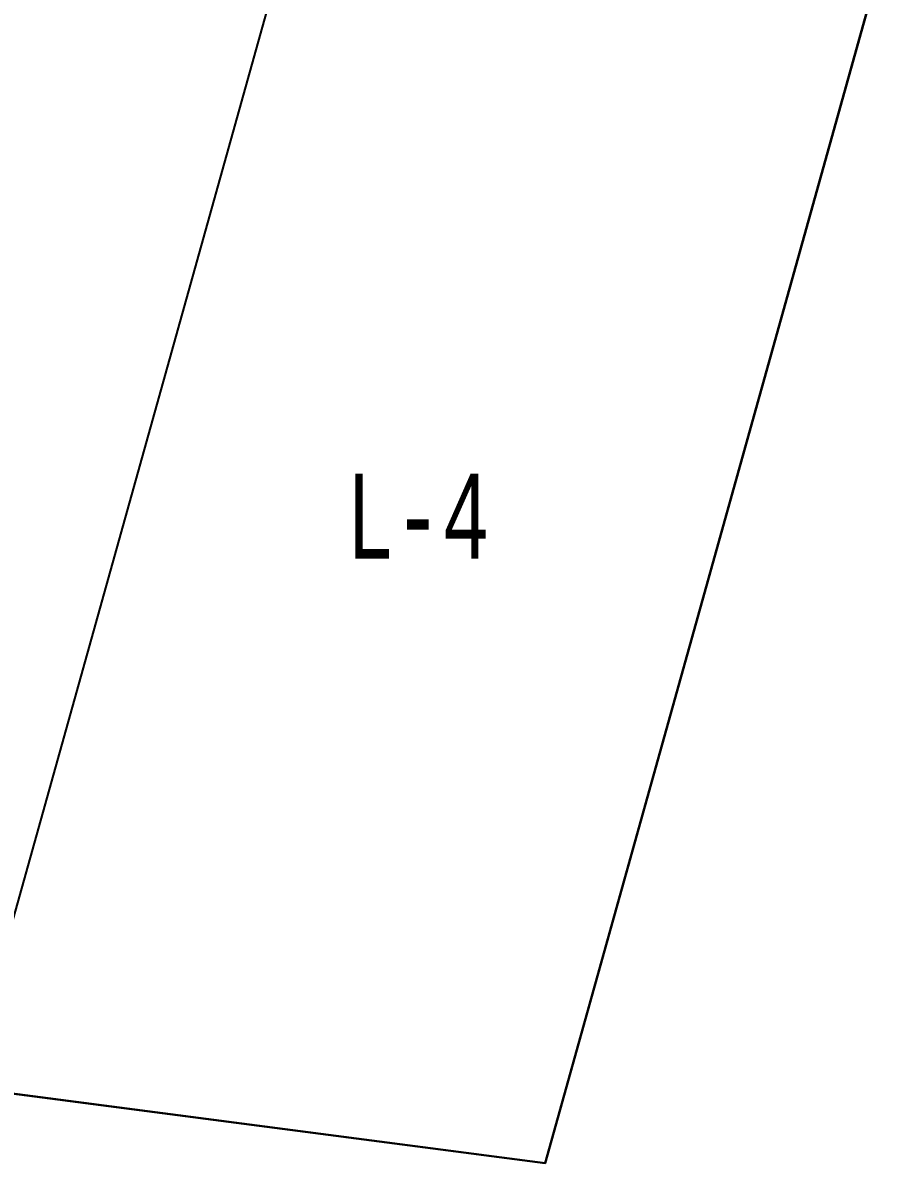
# Model space of a CAD drawing. Header units: millimetres. Extents: x 474016 to 477875, y 2288607 to 2292200.
# Drawn here: x 474488.7 to 474539.8, y 2288757.8 to 2288824.9 of the extents above; entities that cross this region are included whole.
import ezdxf
from ezdxf.enums import TextEntityAlignment as Align

# ---------------------------------------------------------------- set-up
doc = ezdxf.new("R2010")
doc.units = ezdxf.units.MM
doc.header["$LTSCALE"] = 50
for name, color, linetype in [('CVL_LOTIF', 1, 'Continuous'), ('POLIG. FISICO-TOPOGRAF', 194, 'Continuous'), ('POLIGONALGRAL', 7, 'Continuous')]:
    doc.layers.add(name, color=color, linetype=linetype)
doc.layers.add('MZ Y LT', color=7, linetype='Continuous', lineweight=13, true_color=0x0d2bf2)
doc.styles.add('MONOTXT4', font='MONOTXT4.shx', dxfattribs={"width": 0.55})

msp = doc.modelspace()

# ---------------------------------------------------------------- linework, layer by layer
for p, q in [((474519.469, 2288757.839), (474693.544, 2289380.89)), ((474392.255, 2288774.482), (474519.469, 2288757.839))]:
    msp.add_line(p, q)
msp.add_lwpolyline([(474015.964, 2288823.713), (474519.469, 2288757.839)])
at = {"layer": 'CVL_LOTIF'}
msp.add_line((474505.817, 2288835.416), (474485.389, 2288762.297), dxfattribs=at)
msp.add_lwpolyline([(474538.585, 2288826.261), (474519.469, 2288757.839), (474394.258, 2288774.22), (474418.196, 2288859.896)], close=True, dxfattribs=at)
at = {"layer": 'POLIG. FISICO-TOPOGRAF'}
msp.add_lwpolyline([(474142.508, 2288807.157), (474015.964, 2288823.713), (474235.189, 2289764.407), (474514.9, 2290677.025), (474993.885, 2291112.494), (475533.744, 2290888.924), (474404.538, 2289616.523), (474693.544, 2289380.89), (474519.469, 2288757.839), (474392.255, 2288774.482)], dxfattribs=at)
at = {"layer": 'POLIGONALGRAL', "color": 3}
msp.add_lwpolyline([(474015.964, 2288823.713), (474235.189, 2289764.407), (474345.027, 2290122.777), (474674.083, 2289920.248), (474404.538, 2289616.523), (474693.544, 2289380.89), (474519.469, 2288757.839)], close=True, dxfattribs=at)

# ---------------------------------------------------------------- texts
at = {"layer": 'MZ Y LT', "lineweight": 13, "style": 'MONOTXT4', "width": 0.65}
msp.add_text('L-4', height=5, dxfattribs=at).set_placement((474511.983, 2288795.894), align=Align.MIDDLE)

doc.saveas('drawing.dxf')
